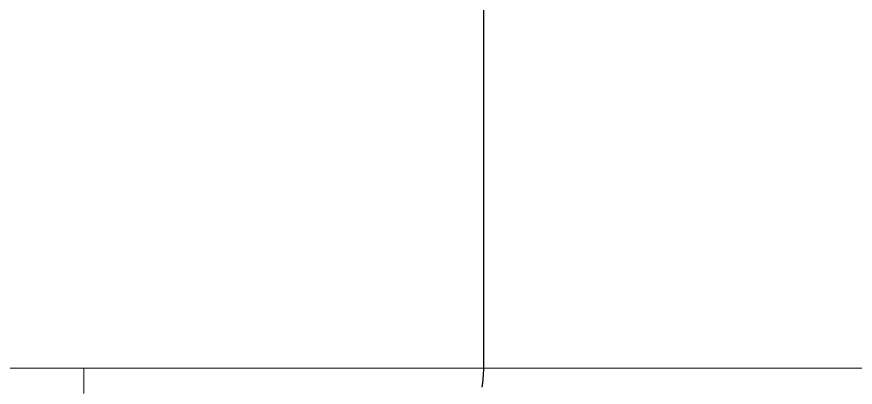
# Model space of a CAD drawing. Extents: x 0 to 420, y 0 to 594.
# Drawn here: x 73.4 to 141.5, y 286.7 to 316.8 of the extents above; entities that cross this region are included whole.
import ezdxf

# ---------------------------------------------------------------- set-up
doc = ezdxf.new("R2010")
doc.units = 0

msp = doc.modelspace()

# ---------------------------------------------------------------- linework, layer by layer
at = {"lineweight": 30}
msp.add_line((111.325, 288.215), (111.325, 389.315), dxfattribs=at)
at = {"lineweight": 13}
for p, q in [((111.325, 288.215), (68.527, 288.215)), ((111.325, 288.215), (68.597, 288.215)), ((177.625, 288.215), (115.383, 288.215))]:
    msp.add_line(p, q, dxfattribs=at)
at = {"lineweight": 13, "ltscale": 0.05114}
msp.add_line((78.813, 286.169), (78.813, 288.215), dxfattribs=at)
at = {"lineweight": 13, "ltscale": 0.101454}
msp.add_line((115.383, 288.215), (111.325, 288.215), dxfattribs=at)
at = {"lineweight": 30}
msp.add_arc((102.325, 288.215), 9, 350.11621, 0, dxfattribs=at)

doc.saveas('drawing.dxf')
